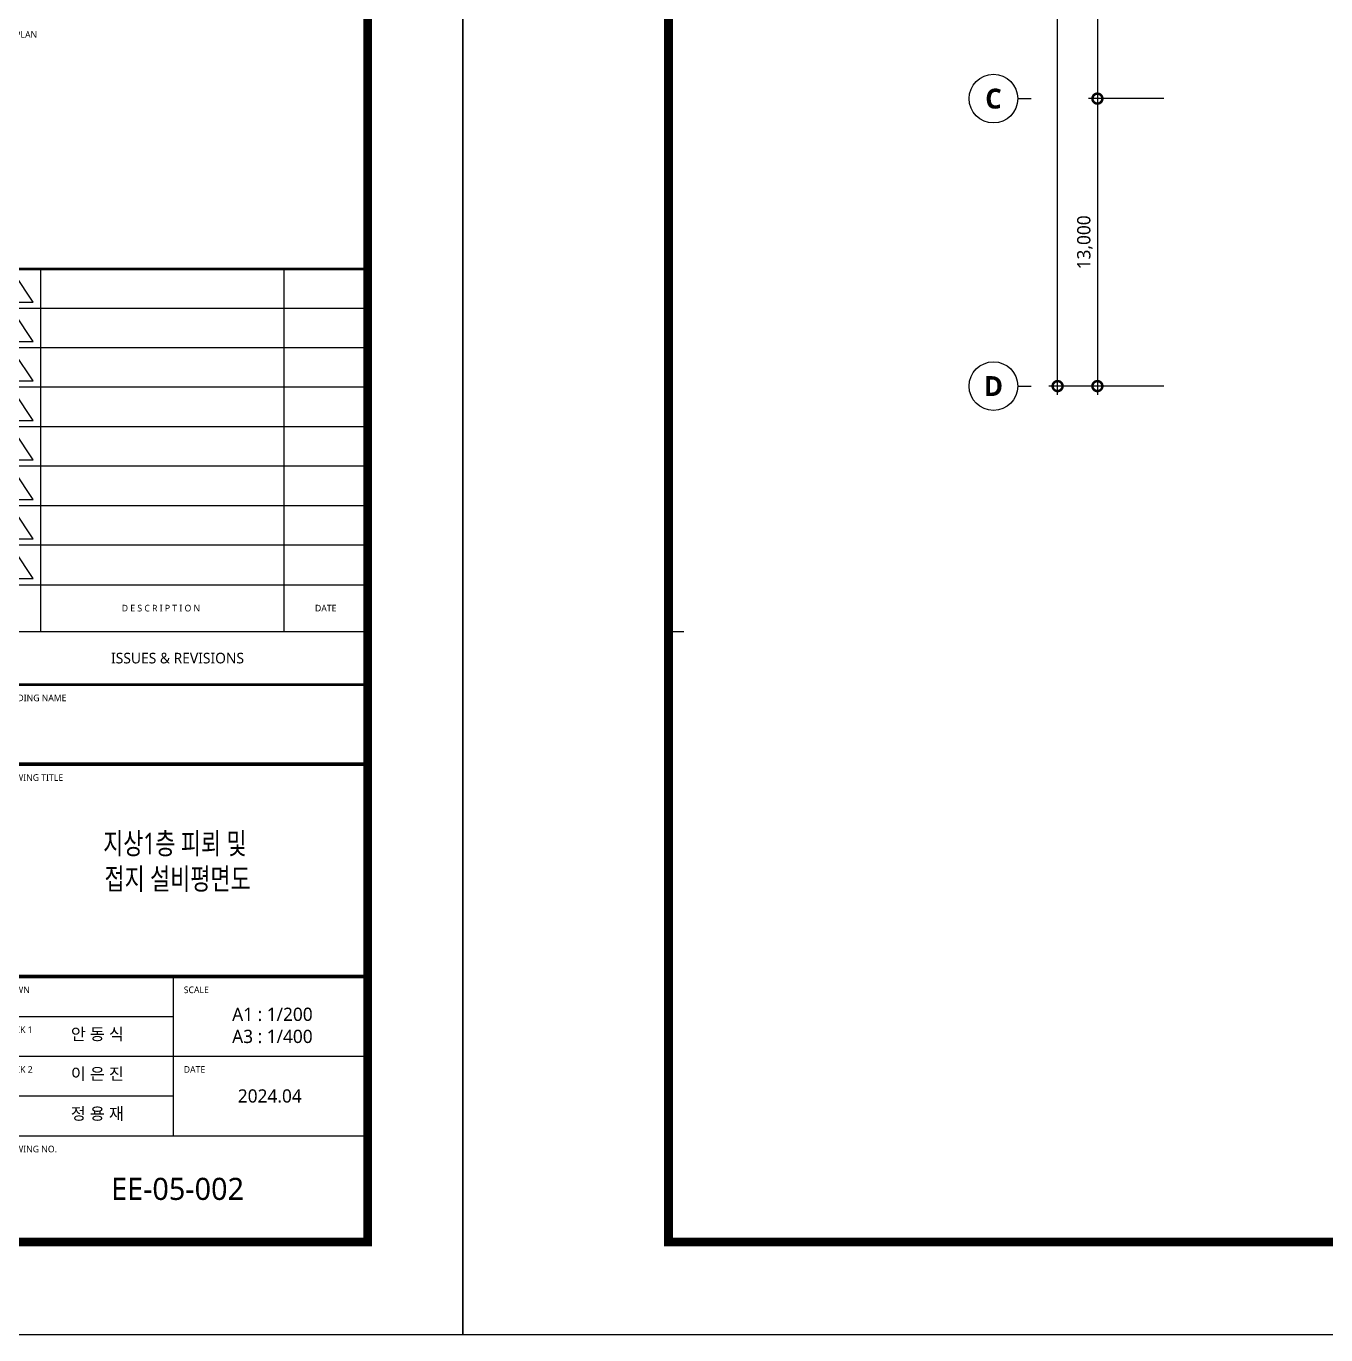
# Model space of a CAD drawing. Header units: millimetres. Extents: x -168600 to 672400, y 82 to 118882.
# Drawn here: x 148054 to 206831, y 82 to 59258 of the extents above; entities that cross this region are included whole.
import ezdxf
from ezdxf.enums import TextEntityAlignment as Align

# ---------------------------------------------------------------- set-up
doc = ezdxf.new("R2010")
doc.units = ezdxf.units.MM
doc.header["$LTSCALE"] = 2000
for name, color, linetype in [('arch', 8, 'Continuous'), ('SYM-BUB', 3, 'Continuous'), ('TEXT', 3, 'Continuous'), ('XR-SHEET-SHT', 5, 'Continuous'), ('XR-SHEET-TEXT', 3, 'Continuous')]:
    doc.layers.add(name, color=color, linetype=linetype)
doc.layers.add('XR-SHEET-TEMP', color=171, linetype='Continuous', plot=False)
doc.styles.add('$0$스타일1', font='malgun.ttf')
doc.styles.add('GHS', font='malgun.ttf')
doc.styles.add('XR-SHEET$0$XREF-Form$0$맑은고딕', font='malgun.ttf')
doc.styles.add('맑은고딕', font='malgun.ttf')
doc.styles.add('맑은고딕B', font='malgunbd.ttf')
doc.styles.add('스타일2', font='malgunbd.ttf')
doc.dimstyles.new('CJA', dxfattribs={"dimscale": 300, "dimtxt": 2.7, "dimasz": 1, "dimexe": 2, "dimexo": 3, "dimgap": 1, "dimtad": 1, "dimdec": 0, "dimzin": 1, "dimdsep": 46, "dimlunit": 6, "dimtxsty": '$0$스타일1', "dimblk": 'CJDOT', "dimcen": 0.09, "dimdle": 1, "dimclrd": 256, "dimclre": 256, "dimclrt": 3, "dimadec": 0, "dimazin": 0, "dimtfac": 1, "dimtdec": 0, "dimtix": 1, "dimtmove": 2, "dimatfit": 3, "dimldrblk": 'CJDOT', "dimfxl": 1, "dimtolj": 1, "dimtzin": 1, "dimarcsym": 0})

# ---------------------------------------------------------------- blocks, each defined once
blk = doc.blocks.new('XR-SHEET$0$XREF-Form$0$xr-form$0$TITLE')
at = {"layer": 'XR-SHEET-TEXT', "color": 4, "style": '맑은고딕B'}
for tag, height, p in [('TITLE1', 6, (776, 116.69)), ('TITLE4', 6, (776, 111.7)), ('TITLE2', 6, (776, 107.09)), ('TITLE5', 6, (776, 102.09)), ('TITLE3', 6, (776, 97.38)), ('A0.00', 7, (775.56, 32.33))]:
    blk.add_attdef(tag, text='', height=height, dxfattribs=at).set_placement(p, align=Align.MIDDLE_CENTER)
at = {"layer": 'XR-SHEET-TEXT', "color": 3, "style": 'XR-SHEET$0$XREF-Form$0$맑은고딕'}
for tag, p in [('NAME-1', (752.37, 76.33)), ('NAME-2', (752.37, 67.33)), ('NAME-3', (752.37, 58.33)), ('NAME-4', (752.37, 49.33))]:
    blk.add_attdef(tag, text='', height=2.7, dxfattribs=at).set_placement(p, align=Align.MIDDLE_LEFT)
for tag, p in [('SCALE-A1', (796.39, 73.17)), ('SCALE-A3', (796.39, 68.31)), ('DATE', (797.36, 53.01))]:
    blk.add_attdef(tag, text='', height=3, dxfattribs=at).set_placement(p, align=Align.MIDDLE)
blk = doc.blocks.new('XR-FORM-EE', base_point=(461, 408))
at = {"layer": 'XR-SHEET-SHT', "color": 5}
for p, q in [((163900, 48198), (146700, 48198)), ((149100, 48198), (149100, 31800)), ((160100, 48198), (160100, 31800)), ((163900, 46413), (146700, 46413)), ((163900, 44628), (146700, 44628)), ((163900, 42844), (146700, 42844)), ((163900, 41059), (146700, 41059)), ((163900, 39274), (146700, 39274)), ((163900, 37489), (146700, 37489)), ((163900, 35705), (146700, 35705)), ((146700, 33920), (163900, 33920)), ((146700, 31800), (163900, 31800)), ((146700, 25800), (163900, 25800)), ((155100, 16200), (155100, 9000)), ((146700, 14400), (155100, 14400)), ((146700, 12600), (163900, 12600)), ((146700, 10800), (155100, 10800)), ((146700, 9000), (163900, 9000))]:
    blk.add_line(p, q, dxfattribs=at)
blk.add_lwpolyline([(0, 118800), (168200, 118800), (168200, 0), (0, 0)], close=True, dxfattribs=at)
at = {"layer": 'XR-SHEET-SHT', "color": 5, "const_width": 400}
blk.add_lwpolyline([(9300, 114600), (163900, 114600), (163900, 4200), (9300, 4200)], close=True, dxfattribs=at)
at = {"layer": 'XR-SHEET-SHT', "color": 5}
for points, const_width in [([(146700, 48198), (163900, 48198)], 114), ([(146700, 29400), (163900, 29400)], 114), ([(146700, 25800), (163900, 25800)], 160), ([(146700, 25800), (163900, 25800)], 140), ([(146700, 16200), (163900, 16200)], 160)]:
    blk.add_lwpolyline(points, dxfattribs=dict(at, const_width=const_width))
at = {"layer": 'XR-SHEET-SHT', "color": 5, "flags": 128}
for points in [[(147937, 47949), (147097, 46700), (148777, 46700)], [(147937, 46165), (147097, 44915), (148777, 44915)], [(147937, 44380), (147097, 43131), (148777, 43131)], [(147937, 42595), (147097, 41346), (148777, 41346)], [(147937, 40810), (147097, 39561), (148777, 39561)], [(147937, 39026), (147097, 37776), (148777, 37776)], [(147937, 37241), (147097, 35992), (148777, 35992)], [(147937, 35456), (147097, 34207), (148777, 34207)]]:
    blk.add_lwpolyline(points, close=True, dxfattribs=at)
at = {"layer": 'XR-SHEET-TEMP'}
blk.add_line((9300, 31800), (10000, 31800), dxfattribs=at)
at = {"layer": 'XR-SHEET-TEXT', "color": 3}
ref = blk.add_blockref('XR-SHEET$0$XREF-Form$0$xr-form$0$TITLE', (0, -297), dxfattribs=dict(at, xscale=200, yscale=200, zscale=200))
ref.add_attrib('NAME-2', '안 동 식', dxfattribs={"color": 3, "height": 540, "style": '맑은고딕'}).set_placement((150474, 13169), align=Align.BOTTOM_LEFT)
ref.add_attrib('NAME-3', '이 은 진', dxfattribs={"color": 3, "height": 540, "style": '맑은고딕'}).set_placement((150474, 11369), align=Align.BOTTOM_LEFT)
ref.add_attrib('NAME-4', '정 용 재', dxfattribs={"color": 3, "height": 540, "style": '맑은고딕'}).set_placement((150474, 9569), align=Align.BOTTOM_LEFT)
ref.add_attrib('DATE', '2024.04', dxfattribs={"color": 3, "height": 600, "style": '맑은고딕'}).set_placement((159471, 10800), align=Align.MIDDLE)
at = {"layer": 'XR-SHEET-SHT', "color": 7, "style": 'XR-SHEET$0$XREF-Form$0$맑은고딕'}
for s, p in [('KEY PLAN', (147180, 58800)), ('BUILDING NAME', (147180, 28800)), ('DRAWING TITLE', (147180, 25200)), ('DRAWN', (147180, 15600)), ('SCALE', (155580, 15600)), ('CHECK 1', (147180, 13800)), ('CHECK 2', (147180, 12000)), ('DATE', (155580, 12000)), ('DRAWING NO.', (147180, 8400))]:
    blk.add_text(s, height=300, dxfattribs=at).set_placement(p, align=Align.MIDDLE_LEFT)
for s, height, p in [('D E S C R I P T I O N ', 300, (154600, 32860)), ('DATE', 300, (162000, 32860)), ('ISSUES & REVISIONS', 480, (155300, 30600))]:
    blk.add_text(s, height=height, dxfattribs=at).set_placement(p, align=Align.MIDDLE_CENTER)
blk = doc.blocks.new('_DotSmall')
at = {"color": 0, "linetype": 'ByBlock', "const_width": 0.5}
blk.add_lwpolyline([(-0.0625, 0, 1), (0.0625, 0, 1)], format="xyb", close=True, dxfattribs=at)
blk = doc.blocks.new('*D154')
at = {"layer": 'arch', "color": 7, "lineweight": -2, "transparency": 16777216}
for p, q in [((199500, 85982), (194300, 85982)), ((194700, 42582), (194700, 86382)), ((199500, 42982), (194300, 42982))]:
    blk.add_line(p, q, dxfattribs=at)
at = {"layer": 'arch', "color": 7, "lineweight": -2, "transparency": 16777216, "xscale": 900, "yscale": 900, "zscale": 900}
for p, rotation in [((194700, 85982), 90), ((194700, 42982), 270)]:
    blk.add_blockref('_DotSmall', p, dxfattribs=dict(at, rotation=rotation))
at = {"layer": 'arch', "color": 3, "transparency": 16777216, "insert": (194140, 64482), "char_height": 600, "attachment_point": 5, "rotation": 90, "style": '$0$스타일1'}
blk.add_mtext('\\A1;43,000', dxfattribs=at)
blk = doc.blocks.new('CJDOT')
blk.add_line((-2, 0), (2, 0))
at = {"const_width": 0.5}
blk.add_lwpolyline([(-0.25, 0, 1), (0.25, 0, 1)], format="xyb", close=True, dxfattribs=at)
blk = doc.blocks.new('*D156')
at = {"layer": 'arch', "color": 7, "lineweight": -2, "transparency": 16777216}
for p, q in [((196500, 73382), (196500, 55582)), ((199500, 72982), (196100, 72982)), ((199500, 55982), (196100, 55982))]:
    blk.add_line(p, q, dxfattribs=at)
at = {"layer": 'arch', "color": 7, "lineweight": -2, "transparency": 16777216, "xscale": 900, "yscale": 900, "zscale": 900}
for p, rotation in [((196500, 72982), 90), ((196500, 55982), 270)]:
    blk.add_blockref('_DotSmall', p, dxfattribs=dict(at, rotation=rotation))
at = {"layer": 'arch', "color": 3, "transparency": 16777216, "insert": (195938, 64482), "char_height": 600, "attachment_point": 5, "rotation": 90, "style": '$0$스타일1'}
blk.add_mtext('\\A1;17,000', dxfattribs=at)
blk = doc.blocks.new('*D157')
at = {"layer": 'arch', "color": 7, "lineweight": -2, "transparency": 16777216}
for p, q in [((196500, 56382), (196500, 42582)), ((199500, 55982), (196100, 55982)), ((199500, 42982), (196100, 42982))]:
    blk.add_line(p, q, dxfattribs=at)
at = {"layer": 'arch', "color": 7, "lineweight": -2, "transparency": 16777216, "xscale": 900, "yscale": 900, "zscale": 900}
for p, rotation in [((196500, 55982), 90), ((196500, 42982), 270)]:
    blk.add_blockref('_DotSmall', p, dxfattribs=dict(at, rotation=rotation))
at = {"layer": 'arch', "color": 3, "transparency": 16777216, "insert": (195938, 49482), "char_height": 600, "attachment_point": 5, "rotation": 90, "style": '$0$스타일1'}
blk.add_mtext('\\A1;13,000', dxfattribs=at)
blk = doc.blocks.new('NEW_BUB')
at = {"layer": 'SYM-BUB', "color": 6}
blk.add_line((0, 3), (0, 0), dxfattribs=at)
blk.add_circle((0, 8.5), 5.5, dxfattribs=at)
at = {"layer": 'SYM-BUB', "color": 3, "style": '스타일2'}
blk.add_attdef('X', text='', height=4.5, dxfattribs=at).set_placement((0, 8.5), align=Align.MIDDLE)

msp = doc.modelspace()

# ---------------------------------------------------------------- block references
at = {"layer": 'arch'}
for p in [(61, 490.7), (168261, 490.7)]:
    msp.add_blockref('XR-FORM-EE', p, dxfattribs=at)
ref = msp.add_blockref('NEW_BUB', (193500, 55982.2), dxfattribs=dict(at, xscale=200.0000000000001, yscale=200.0000000000001, zscale=200.0000000000001, rotation=90))
ref.add_attrib('X', 'C', dxfattribs={"layer": 'SYM-BUB', "color": 3, "height": 900, "style": '스타일2'}).set_placement((191800, 55982.2), align=Align.MIDDLE)
ref = msp.add_blockref('NEW_BUB', (193500, 42982.2), dxfattribs=dict(at, xscale=200.0000000000001, yscale=200.0000000000001, zscale=200.0000000000001, rotation=90))
ref.add_attrib('X', 'D', dxfattribs={"layer": 'SYM-BUB', "color": 3, "height": 900, "style": '스타일2'}).set_placement((191800, 42982.2), align=Align.MIDDLE)

# ---------------------------------------------------------------- texts
at = {"layer": 'TEXT', "style": 'GHS', "width": 0.75}
for s, p in [('지상1층 피뢰 및 ', (154900, 22299.4)), ('접지 설비평면도', (154900, 20699.4))]:
    msp.add_text(s, height=965.94, dxfattribs=at).set_placement(p, align=Align.MIDDLE_CENTER)
at = {"layer": 'TEXT', "style": 'GHS'}
for s, height, p in [('A1 : 1/200', 600, (159190.3, 14576.9)), ('A3 : 1/400', 600, (159190.3, 13576.9)), ('EE-05-002', 1000, (154900, 6682.2))]:
    msp.add_text(s, height=height, dxfattribs=at).set_placement(p, align=Align.MIDDLE_CENTER)

# ---------------------------------------------------------------- dimensions: what is measured, and where the dimension line sits
at = {"layer": 'arch'}
for base, p1, p2, picture, middle in [((194700, 85982.2), (200100, 42982.2), (200100, 85982.2), '*D154', (194139.7, 64482.2)), ((196500, 55982.2), (200100, 72982.2), (200100, 55982.2), '*D156', (195938, 64482.2)), ((196500, 42982.2), (200100, 55982.2), (200100, 42982.2), '*D157', (195938, 49482.2))]:
    dim = msp.add_linear_dim(base=base, p1=p1, p2=p2, angle=270, dimstyle='CJA', override={"dimscale": 200, "dimtxt": 3, "dimasz": 4.5, "dimblk1": 'DotSmall', "dimblk2": 'DotSmall', "dimsah": 1, "dimdle": 2, "dimclrd": 7, "dimclre": 7}, dxfattribs=at)
    dim.commit()
    dim.dimension.update_dxf_attribs({"geometry": picture, "text_midpoint": middle})

doc.saveas('drawing.dxf')
